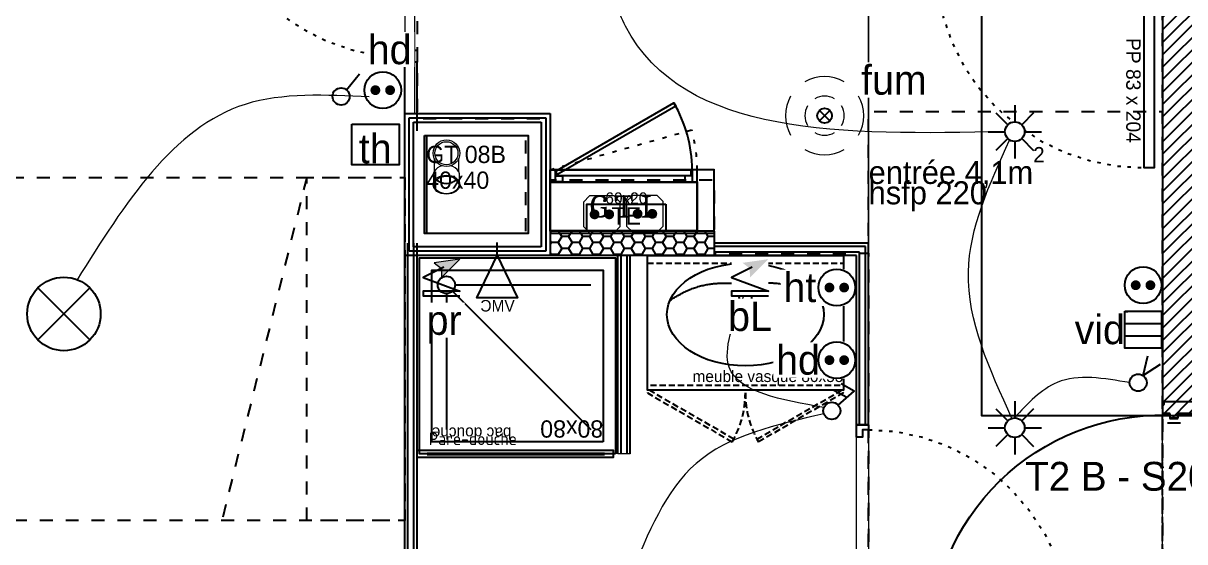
# Model space of a CAD drawing. Header units: centimetres. Extents: x 2648 to 12729, y 1890 to 6224.
# Drawn here: x 8577.8 to 9051.8, y 4193.7 to 4405.4 of the extents above; entities that cross this region are included whole.
import ezdxf
from ezdxf.enums import TextEntityAlignment as Align

# ---------------------------------------------------------------- set-up
doc = ezdxf.new("R2010")
doc.units = ezdxf.units.CM
for name, pattern in [('ISO-03', [1.5, 0.6, -0.9]), ('Style de ligne -1', [0.41664, 0.20828, -0.20836]), ('Style de ligne -11', [0.347222, 0.20828, -0.138942]), ('Style de ligne -13', [0.147638, 0.098425, -0.049213]), ('Style de ligne -18', [0.164042, 0.054681, -0.109361]), ('Style de ligne -5', [0.20828, 0.069425, -0.138855]), ('VW-01', [0.41656, 0.20828, -0.20828])]:
    doc.linetypes.add(name, pattern=pattern)
for name, color, linetype in [('B BATI-équipement-sanitaires', 252, 'Continuous'), ('B faience', 252, 'Style de ligne -11'), ('B Faux plafonds', 9, 'Continuous'), ('B GÈnÈral_Hatch', 252, 'Continuous'), ('B Général', 252, 'Continuous'), ('C ANNOTATIONS-prestations', 252, 'Continuous'), ('C ANNOTATIONS-texte', 252, 'Continuous'), ('C ANNOTATIONS-textes-numérotation gaine', 252, 'ISO-03'), ('D SURFACES-shab', 252, 'Continuous'), ('F REMPLISSAGE-TE', 252, 'Continuous'), ('F REMPLISSAGE-TE_Hatch', 252, 'Continuous'), ('F REMPLISSAGE-vert clair', 252, 'Continuous'), ('F REMPLISSAGE-vert foncé', 252, 'Continuous'), ('prlm-EAU-CHU', 42, 'Continuous'), ('prlm-GT', 242, 'Continuous'), ('prlm-MOD', 64, 'Continuous'), ('prlm-MOD-EL', 190, 'Continuous')]:
    doc.layers.add(name, color=color, linetype=linetype)
for name, color, linetype, lineweight in [('prlm-ELEC-CFA', 1, 'Continuous', 25), ('prlm-ELEC-CFO', 10, 'Continuous', 25), ('prlm-ELEC-SSI', 6, 'Continuous', 25), ('prlm-GAZ', 2, 'Continuous', 25)]:
    doc.layers.add(name, color=color, linetype=linetype, lineweight=lineweight)
doc.styles.add('Eurostile', font='Eurosti.TTF')
doc.styles.add('Eurostile (bold)', font='Eurostib.TTF')
doc.styles.add('prlm-elec-cfa', font='comic.ttf', dxfattribs={"height": 12})
doc.styles.add('prlm-elec-cfo', font='comic.ttf', dxfattribs={"height": 12})
doc.styles.add('prlm-elec-ssi', font='comic.ttf', dxfattribs={"height": 12})
doc.styles.add('prlm-mod', font='cambriaz.ttf', dxfattribs={"height": 18})
doc.styles.get("Standard").update_dxf_attribs({"font": 'isocp.shx', "height": 15})
pattern_1 = [(45, (0, 0), (2.4253472, -2.6458333), [])]
pattern_2 = [(180, (8855.7547, 4561.951), (-4.261364, -2.4603), [2.84091, -5.68182]), (300, (8855.7547, 4561.951), (4.261364, -2.4603), [2.84091, -5.68182]), (240, (8852.9138, 4557.0304), (-9e-09, -4.9206), [2.84091, -5.68182])]

# ---------------------------------------------------------------- blocks, each defined once
blk = doc.blocks.new('B 80.PP 93_204 PF1_2h mur20')
at = {"layer": 'B GÈnÈral_Hatch', "linetype": 'Continuous'}
h = blk.add_hatch(dxfattribs=at)
h.set_pattern_fill('50_BETON', color=256, style=0, pattern_type=2)
h.set_pattern_definition(pattern_1)
edge = h.paths.add_edge_path()
edge.add_line((-51.6, -8.95), (-50.94, -8.37))
edge.add_line((-50.94, -8.37), (-50.93, -8.36))
edge.add_arc((-50.79, -8.52), 0.2, 48.9909, 131.0091, ccw=False)
edge.add_line((-50.66, -8.36), (-50.65, -8.37))
edge.add_line((-50.65, -8.37), (-50.1, -8.86))
edge.add_line((-50.1, -8.86), (-50.1, -8.86))
edge.add_arc((-50.06, -8.82), 0.05, 228.9909, 270)
edge.add_line((-50.06, -8.87), (-50.06, -8.87))
edge.add_line((-50.06, -8.87), (-46.7, -8.87))
edge.add_line((-46.7, -8.87), (-46.69, -8.87))
edge.add_arc((-46.69, -8.83), 0.0435, 270, 360)
edge.add_line((-46.65, -8.83), (-46.65, 2.7))
edge.add_arc((-46.48, 2.7), 0.174, 90, 180, ccw=False)
edge.add_line((-46.48, 2.87), (-46.45, 2.87))
edge.add_line((-46.45, 2.87), (-44.9, 2.87))
edge.add_line((-44.9, 2.87), (-44.89, 2.87))
edge.add_arc((-44.89, 2.91), 0.0435, 270, 360)
edge.add_line((-44.85, 2.91), (-44.85, 5.96))
edge.add_arc((-44.89, 5.96), 0.0435, 0, 90)
edge.add_line((-44.89, 6), (-44.9, 6))
edge.add_line((-44.9, 6), (-46.45, 6))
edge.add_line((-46.45, 6), (-46.48, 6))
edge.add_arc((-46.48, 6.17), 0.174, 180, 270, ccw=False)
edge.add_line((-46.65, 6.17), (-46.65, 8.83))
edge.add_arc((-46.69, 8.83), 0.0435, 0, 90)
edge.add_line((-46.69, 8.87), (-46.7, 8.87))
edge.add_line((-46.7, 8.87), (-50.06, 8.87))
edge.add_line((-50.06, 8.87), (-50.06, 8.87))
edge.add_arc((-50.06, 8.82), 0.05, 90, 131.0091)
edge.add_line((-50.1, 8.86), (-50.1, 8.86))
edge.add_line((-50.1, 8.86), (-50.65, 8.37))
edge.add_line((-50.65, 8.37), (-50.66, 8.37))
edge.add_arc((-50.79, 8.52), 0.2, 233.0967, 311.0091, ccw=False)
edge.add_line((-50.91, 8.36), (-50.92, 8.36))
edge.add_line((-50.92, 8.36), (-51.44, 8.81))
edge.add_line((-51.44, 8.81), (-51.44, 8.81))
edge.add_line((-51.44, 8.81), (-51.6, 8.95))
edge.add_line((-51.6, 8.95), (-51.6, -8.95))
h = blk.add_hatch(dxfattribs=at)
h.set_pattern_fill('50_BETON', color=256, style=0, pattern_type=2)
h.set_pattern_definition(pattern_1)
edge = h.paths.add_edge_path()
edge.add_line((51.6, -8.95), (50.94, -8.37))
edge.add_line((50.94, -8.37), (50.93, -8.36))
edge.add_arc((50.79, -8.52), 0.2, 48.9909, 131.0091)
edge.add_line((50.66, -8.36), (50.65, -8.37))
edge.add_line((50.65, -8.37), (50.1, -8.86))
edge.add_line((50.1, -8.86), (50.1, -8.86))
edge.add_arc((50.06, -8.82), 0.05, 270, 311.0091, ccw=False)
edge.add_line((50.06, -8.87), (50.06, -8.87))
edge.add_line((50.06, -8.87), (46.7, -8.87))
edge.add_line((46.7, -8.87), (46.69, -8.87))
edge.add_arc((46.69, -8.83), 0.0435, 180, 270, ccw=False)
edge.add_line((46.65, -8.83), (46.65, 2.7))
edge.add_arc((46.48, 2.7), 0.174, 0, 90)
edge.add_line((46.48, 2.87), (46.45, 2.87))
edge.add_line((46.45, 2.87), (44.9, 2.87))
edge.add_line((44.9, 2.87), (44.89, 2.87))
edge.add_arc((44.89, 2.91), 0.0435, 180, 270, ccw=False)
edge.add_line((44.85, 2.91), (44.85, 5.96))
edge.add_arc((44.89, 5.96), 0.0435, 90, 180, ccw=False)
edge.add_line((44.89, 6), (44.9, 6))
edge.add_line((44.9, 6), (46.45, 6))
edge.add_line((46.45, 6), (46.48, 6))
edge.add_arc((46.48, 6.17), 0.174, 270, 360)
edge.add_line((46.65, 6.17), (46.65, 8.83))
edge.add_arc((46.69, 8.83), 0.0435, 90, 180, ccw=False)
edge.add_line((46.69, 8.87), (46.7, 8.87))
edge.add_line((46.7, 8.87), (50.06, 8.87))
edge.add_line((50.06, 8.87), (50.06, 8.87))
edge.add_arc((50.06, 8.82), 0.05, 48.9909, 90, ccw=False)
edge.add_line((50.1, 8.86), (50.1, 8.86))
edge.add_line((50.1, 8.86), (50.65, 8.37))
edge.add_line((50.65, 8.37), (50.66, 8.37))
edge.add_arc((50.79, 8.52), 0.2, 228.9909, 306.9033)
edge.add_line((50.91, 8.36), (50.92, 8.36))
edge.add_line((50.92, 8.36), (51.44, 8.81))
edge.add_line((51.44, 8.81), (51.44, 8.81))
edge.add_line((51.44, 8.81), (51.6, 8.95))
edge.add_line((51.6, 8.95), (51.6, -8.95))
at = {"layer": 'B Général', "linetype": 'Style de ligne -13', "ltscale": 25.4}
for p, q in [((46.7, 9), (-46.7, 9)), ((46.7, -9), (-46.7, -9))]:
    blk.add_line(p, q, dxfattribs=at)
at = {"layer": 'B Général', "linetype": 'Continuous', "flags": 128}
for points in [[(45, 12), (48.5, 12), (48.5, 10), (50, 10), (50.01, 106), (48.51, 106), (48.51, 104), (45.01, 104)], [(0, -20.5), (-14, -41.85), (14, -41.85)]]:
    blk.add_lwpolyline(points, close=True, dxfattribs=at)
for points in [[(-46.5, 8.83), (-46.5, 6.17, 0.414214), (-46.46, 6.13), (-46.45, 6.13), (-44.9, 6.13), (-44.87, 6.13, -0.414214), (-44.7, 5.96), (-44.7, 2.91, -0.414214), (-44.87, 2.74), (-44.9, 2.74), (-46.45, 2.74), (-46.46, 2.74, 0.414214), (-46.5, 2.7), (-46.5, -8.83, -0.414214), (-46.67, -9), (-46.7, -9), (-50.06, -9), (-50.07, -9, -0.18087), (-50.2, -8.95), (-50.2, -8.95), (-50.76, -8.47), (-50.76, -8.46, 0.373975), (-50.83, -8.46), (-50.83, -8.47), (-51.49, -9.04), (-51.6, -8.95), (-50.94, -8.37), (-50.93, -8.36, -0.373975), (-50.66, -8.36), (-50.65, -8.37), (-50.1, -8.86), (-50.1, -8.86, 0.18087), (-50.06, -8.87), (-50.06, -8.87), (-46.7, -8.87), (-46.69, -8.87, 0.414214), (-46.65, -8.83), (-46.65, 2.7, -0.414214), (-46.48, 2.87), (-46.45, 2.87), (-44.9, 2.87), (-44.89, 2.87, 0.414214), (-44.85, 2.91), (-44.85, 5.96, 0.414214), (-44.89, 6), (-44.9, 6), (-46.45, 6), (-46.48, 6, -0.414214), (-46.65, 6.17), (-46.65, 8.83, 0.414214), (-46.69, 8.87), (-46.7, 8.87), (-50.06, 8.87), (-50.06, 8.87, 0.18087), (-50.1, 8.86), (-50.1, 8.86), (-50.65, 8.37), (-50.66, 8.37, -0.353689), (-50.91, 8.36), (-50.92, 8.36), (-51.44, 8.81), (-51.44, 8.81), (-51.6, 8.95), (-51.49, 9.04), (-50.88, 8.51, 0.385556), (-50.77, 8.46), (-50.76, 8.47), (-50.2, 8.95), (-50.2, 8.95, -0.18087), (-50.07, 9), (-50.06, 9), (-46.7, 9), (-46.67, 9, -0.414214)], [(46.5, 8.83), (46.5, 6.17, -0.414214), (46.46, 6.13), (46.45, 6.13), (44.9, 6.13), (44.87, 6.13, 0.414214), (44.7, 5.96), (44.7, 2.91, 0.414214), (44.87, 2.74), (44.9, 2.74), (46.45, 2.74), (46.46, 2.74, -0.414214), (46.5, 2.7), (46.5, -8.83, 0.414214), (46.67, -9), (46.7, -9), (50.06, -9), (50.07, -9, 0.18087), (50.2, -8.95), (50.2, -8.95), (50.76, -8.47), (50.76, -8.46, -0.373975), (50.83, -8.46), (50.83, -8.47), (51.49, -9.04), (51.6, -8.95), (50.94, -8.37), (50.93, -8.36, 0.373975), (50.66, -8.36), (50.65, -8.37), (50.1, -8.86), (50.1, -8.86, -0.18087), (50.06, -8.87), (50.06, -8.87), (46.7, -8.87), (46.69, -8.87, -0.414214), (46.65, -8.83), (46.65, 2.7, 0.414214), (46.48, 2.87), (46.45, 2.87), (44.9, 2.87), (44.89, 2.87, -0.414214), (44.85, 2.91), (44.85, 5.96, -0.414214), (44.89, 6), (44.9, 6), (46.45, 6), (46.48, 6, 0.414214), (46.65, 6.17), (46.65, 8.83, -0.414214), (46.69, 8.87), (46.7, 8.87), (50.06, 8.87), (50.06, 8.87, -0.18087), (50.1, 8.86), (50.1, 8.86), (50.65, 8.37), (50.66, 8.37, 0.353689), (50.91, 8.36), (50.92, 8.36), (51.44, 8.81), (51.44, 8.81), (51.6, 8.95), (51.49, 9.04), (50.88, 8.51, -0.385556), (50.77, 8.46), (50.76, 8.47), (50.2, 8.95), (50.2, 8.95, 0.18087), (50.07, 9), (50.06, 9), (46.7, 9), (46.67, 9, 0.414214)]]:
    blk.add_lwpolyline(points, format="xyb", close=True, dxfattribs=at)
at = {"layer": 'B Général', "linetype": 'Continuous'}
blk.add_circle((48.5, 9.5), 0.5, dxfattribs=at)
blk.add_arc((48.5, 9.5), 94.5, 90, 181.2323, dxfattribs=at)
at = {"layer": 'C ANNOTATIONS-prestations', "insert": (25.17, 12.23), "char_height": 7.059, "attachment_point": 1, "rotation": 90, "line_spacing_factor": 0.894142, "style": 'Eurostile'}
blk.add_mtext('PP 93*204\\PPF 1/2h\\P', dxfattribs=at)
blk = doc.blocks.new('B 80.Groupe-22-1')
at = {"layer": 'B Général', "linetype": 'VW-01', "ltscale": 25.4, "flags": 128}
blk.add_lwpolyline([(8742.48, 4359.56), (8782.79, 4359.56), (8782.79, 4319.59), (8742.48, 4319.59)], close=True, dxfattribs=at)
at = {"layer": 'C ANNOTATIONS-textes-numérotation gaine', "insert": (8742.24, 4355.39), "char_height": 7.059, "width": 56.9358, "attachment_point": 1, "line_spacing_factor": 0.894142, "style": 'Eurostile'}
blk.add_mtext('GT 08B\\P40x40', dxfattribs=at)
blk = doc.blocks.new('xi.pdch')
at = {"layer": 'prlm-MOD', "color": 0, "linetype": 'ByBlock', "lineweight": -2, "ltscale": 50}
blk.add_lwpolyline([(-32.52, -3.22), (-32.52, -0.19), (47.48, -0.19), (47.48, -3.22)], close=True, dxfattribs=at)
at = {"layer": 'prlm-MOD', "color": 0, "linetype": 'ByBlock', "lineweight": 5, "ltscale": 50, "const_width": 1.3}
blk.add_lwpolyline([(-28.4, -1.71), (44.13, -1.71), (44.13, -1.71)], dxfattribs=at)
at = {"layer": 'prlm-MOD', "color": 0, "insert": (-27.71, 7.06), "char_height": 5.1497, "width": 137.3149, "attachment_point": 1}
blk.add_mtext('Pare-douche', dxfattribs=at)
blk = doc.blocks.new('xi.PR')
at = {"layer": 'prlm-ELEC-CFO', "lineweight": 5}
blk.add_hatch(color=0, dxfattribs=at).paths.add_polyline_path([(-3, 6), (-0.1, 3.7), (0, 0), (7.5, 7.5)])
at = {"layer": 'prlm-ELEC-CFO', "color": 0, "lineweight": 5, "flags": 128}
blk.add_lwpolyline([(-3, 6), (-0.1, 3.7), (0, 0), (7.5, 7.5)], close=True, dxfattribs=at)
at = {"layer": 'prlm-ELEC-CFO', "color": 0}
blk.add_lwpolyline([(0.95, 4.23), (-7.5, 0), (7.5, -5.5), (-7.5, -5.5), (-7.5, -7.5), (7.5, -7.5)], dxfattribs=at)
blk = doc.blocks.new('xi.PCGTL')
at = {"layer": 'prlm-ELEC-CFO', "color": 0, "lineweight": 0}
blk.add_lwpolyline([(-7.5, -5), (-5, -7.5), (5, -7.5), (7.5, -5), (7.5, 5), (5, 7.5), (-5, 7.5), (-7.5, 5)], close=True, dxfattribs=at)
at = {"layer": 'prlm-ELEC-CFO', "color": 0, "linetype": 'ByBlock', "lineweight": 5, "const_width": 2}
for points in [[(-4, 0, 1), (-2, 0, 1)], [(2, 0, 1), (4, 0, 1)]]:
    blk.add_lwpolyline(points, format="xyb", close=True, dxfattribs=at)
blk = doc.blocks.new('xi.PC')
at = {"color": 0, "lineweight": 5}
blk.add_wipeout([(-7.5, -7.5), (7.5, -7.5), (7.5, 7.5), (-7.5, 7.5)], dxfattribs=at).dxf.layer = 'prlm-ELEC-CFO'
at = {"layer": 'prlm-ELEC-CFO', "color": 0, "linetype": 'ByBlock', "lineweight": 5, "const_width": 2}
for points in [[(-4, 0, 1), (-2, 0, 1)], [(2, 0, 1), (4, 0, 1)]]:
    blk.add_lwpolyline(points, format="xyb", close=True, dxfattribs=at)
at = {"layer": 'prlm-ELEC-CFO', "color": 0, "linetype": 'ByBlock', "lineweight": -2}
blk.add_circle((0, 0), 7.5, dxfattribs=at)
blk = doc.blocks.new('xi.VID')
at = {"layer": 'prlm-ELEC-CFA', "color": 0, "linetype": 'ByBlock', "lineweight": -2, "flags": 128}
blk.add_lwpolyline([(-7.5, 7.5), (7.5, 7.5), (7.5, -7.5), (-7.5, -7.5)], close=True, dxfattribs=at)
at = {"layer": 'prlm-ELEC-CFA', "color": 0}
for points in [[(-7.5, 2.5), (7.5, 2.5)], [(-7.5, -2.5), (7.5, -2.5)]]:
    blk.add_lwpolyline(points, dxfattribs=at)
blk = doc.blocks.new('xi.FUM')
at = {"color": 0}
blk.add_wipeout([(-10.61, -10.61), (-15, 0), (-10.61, 10.61), (0, 15), (10.61, 10.61), (15, 0), (10.61, -10.61), (0, -15)], dxfattribs=at).dxf.layer = 'prlm-ELEC-SSI'
at = {"layer": 'prlm-ELEC-SSI', "color": 0}
for points in [[(-2.12, 2.12), (2.12, -2.12)], [(2.12, 2.12), (-2.12, -2.12)]]:
    blk.add_lwpolyline(points, dxfattribs=at)
blk.add_circle((0, 0), 3, dxfattribs=at)
at = {"layer": 'prlm-ELEC-SSI', "color": 0, "lineweight": 13}
for radius, start, end in [(16, 60, 120), (16, 150, 210), (8, 60, 120), (16, 330, 30), (8, 150, 210), (8, 330, 30), (8, 240, 300), (16, 240, 300)]:
    blk.add_arc((0, 0), radius, start, end, dxfattribs=at)
blk = doc.blocks.new('xi.VV')
at = {"layer": 'prlm-ELEC-CFO', "color": 0}
blk.add_lwpolyline([(6.95, 3.42), (0.01, -1.13), (1.91, 6.95)], dxfattribs=at)
blk.add_circle((-2, -4), 3.5, dxfattribs=at)
blk = doc.blocks.new('xi.SPOT')
at = {"color": 0, "lineweight": 5}
blk.add_wipeout([(-4, 0), (-2.83, -2.83), (0, -4), (2.83, -2.83), (4, 0), (2.83, 2.83), (0, 4), (-2.83, 2.83)], dxfattribs=at).dxf.layer = 'prlm-ELEC-CFO'
at = {"layer": 'prlm-ELEC-CFO', "color": 0, "linetype": 'ByBlock', "lineweight": -2, "flags": 128}
for points in [[(0, 10.88), (0, 4)], [(-7.69, 7.69), (-2.83, 2.83)], [(7.69, 7.69), (2.83, 2.83)], [(-10.88, 0), (-4, 0)], [(4, 0), (10.88, 0)], [(-2.83, -2.83), (-7.69, -7.69)], [(0, -4), (0, -10.88)], [(2.83, -2.83), (7.69, -7.69)]]:
    blk.add_lwpolyline(points, dxfattribs=at)
at = {"layer": 'prlm-ELEC-CFO', "color": 0, "linetype": 'ByBlock', "lineweight": -2}
blk.add_circle((0, 0), 4, dxfattribs=at)
blk = doc.blocks.new('xi.PCHT')
at = {"color": 0, "lineweight": 5}
blk.add_wipeout([(-7.5, -7.5), (7.5, -7.5), (7.5, 7.5), (-7.5, 7.5)], dxfattribs=at).dxf.layer = 'prlm-ELEC-CFO'
at = {"layer": 'prlm-ELEC-CFO', "color": 0, "linetype": 'ByBlock', "lineweight": 5, "const_width": 2}
for points in [[(-4, 0, 1), (-2, 0, 1)], [(2, 0, 1), (4, 0, 1)]]:
    blk.add_lwpolyline(points, format="xyb", close=True, dxfattribs=at)
at = {"layer": 'prlm-ELEC-CFO', "color": 0, "linetype": 'ByBlock', "lineweight": -2}
blk.add_circle((0, 0), 7.5, dxfattribs=at)
blk = doc.blocks.new('xi.PCHD')
at = {"color": 0, "lineweight": 5}
blk.add_wipeout([(-7.5, -7.5), (7.5, -7.5), (7.5, 7.5), (-7.5, 7.5)], dxfattribs=at).dxf.layer = 'prlm-ELEC-CFO'
at = {"layer": 'prlm-ELEC-CFO', "color": 0, "linetype": 'ByBlock', "lineweight": 5, "const_width": 2}
for points in [[(-4, 0, 1), (-2, 0, 1)], [(2, 0, 1), (4, 0, 1)]]:
    blk.add_lwpolyline(points, format="xyb", close=True, dxfattribs=at)
at = {"layer": 'prlm-ELEC-CFO', "color": 0, "linetype": 'ByBlock', "lineweight": -2}
blk.add_circle((0, 0), 7.5, dxfattribs=at)
blk = doc.blocks.new('xi.DA')
at = {"layer": 'prlm-ELEC-CFO', "color": 0}
for points in [[(0.61, -1.67), (7.04, 4.05), (1.81, 7.01)], [(4.05, 1.39), (-1.17, 4.34)]]:
    blk.add_lwpolyline(points, dxfattribs=at)
blk.add_circle((-2, -4), 3.5, dxfattribs=at)
blk = doc.blocks.new('xi.BL')
at = {"color": 0, "lineweight": 5}
blk.add_wipeout([(-7.5, -7.5), (7.5, -7.5), (7.5, 7.5), (-7.5, 7.5)], dxfattribs=at).dxf.layer = 'prlm-ELEC-CFO'
at = {"layer": 'prlm-ELEC-CFO', "lineweight": 5}
blk.add_hatch(color=0, dxfattribs=at).paths.add_polyline_path([(-3, 6), (-0.1, 3.7), (0, 0), (7.5, 7.5)])
at = {"layer": 'prlm-ELEC-CFO', "color": 0}
blk.add_lwpolyline([(0.95, 4.23), (-7.5, 0), (7.5, -5.5), (-7.5, -5.5), (-7.5, -7.5), (7.5, -7.5)], dxfattribs=at)
blk = doc.blocks.new('xi.PTCE')
at = {"layer": 'prlm-ELEC-CFO', "color": 0}
for points in [[(-10.61, 10.61), (10.61, -10.61)], [(10.61, 10.61), (-10.61, -10.61)]]:
    blk.add_lwpolyline(points, dxfattribs=at)
at = {"layer": 'prlm-ELEC-CFO', "color": 0, "linetype": 'ByBlock'}
blk.add_circle((0, 0), 15, dxfattribs=at)
blk = doc.blocks.new('xi.gtl')
at = {"layer": 'prlm-MOD-EL', "color": 0}
for points in [[(2.8, 22.99), (2.02, 24.35), (50.51, 52.34), (51.28, 50.98)], [(0, 25), (2.02, 25), (2.02, 20), (0, 20)], [(60, 25), (57.98, 25), (57.98, 20), (60, 20)], [(0, 20), (60, 20), (60, 0), (0, 0)]]:
    blk.add_lwpolyline(points, close=True, dxfattribs=at)
blk.add_arc((2.02, 24.35), 55.99, 0.6678, 30, dxfattribs=at)
at = {"layer": 'prlm-MOD-EL', "color": 0, "style": 'prlm-mod', "flags": 8}
blk.add_attdef('GTL', text='', height=9, dxfattribs=at).set_placement((30, 10), align=Align.MIDDLE_CENTER)
blk = doc.blocks.new('xi.cee1')
at = {"layer": 'prlm-EAU-CHU', "color": 0, "lineweight": 13}
for p, q in [((7.43, 5), (2.17, 5)), ((12.09, 5.34), (8.77, 5.34)), ((2.17, -5), (7.43, -5)), ((8.77, -5.34), (12.09, -5.34))]:
    blk.add_line(p, q, dxfattribs=at)
for radius in [5.45, 4.69]:
    blk.add_circle((0, 0), radius, dxfattribs=at)
for centre, radius, start, end in [((10.09, 0.78), 4.99, 122.4397, 169.5051), ((8.79, 2.49), 2.86, 90.508, 118.9381), ((6.35, 0), 5.87, 317.8112, 42.1667), ((6.14, 0), 6.3, 318.9248, 41.0752), ((10.09, -0.78), 4.99, 190.4949, 237.5603), ((8.79, -2.49), 2.86, 241.0619, 269.492)]:
    blk.add_arc(centre, radius, start, end, dxfattribs=at)
for centre, major_axis, ratio in [((12.84, 0), (0, -5.44), 0.708306), ((12.94, 0), (0, -5.05), 0.707331)]:
    blk.add_ellipse(centre, major_axis=major_axis, ratio=ratio, dxfattribs=at)
blk = doc.blocks.new('xi.SA')
at = {"layer": 'prlm-ELEC-CFO', "color": 0}
blk.add_lwpolyline([(0.2, -1.28), (5.5, 5.28)], dxfattribs=at)
blk.add_circle((-2, -4), 3.5, dxfattribs=at)
blk = doc.blocks.new('B 80.PP 80')
at = {"layer": 'B Général', "flags": 128}
blk.add_lwpolyline([(-43, 2.5), (-43, 85.5), (-39, 85.5), (-39, 2.5)], close=True, dxfattribs=at)
at = {"layer": 'B Général', "linetype": 'Style de ligne -18', "ltscale": 25.4, "flags": 128}
blk.add_lwpolyline([(46, 2.5), (45.27, 13.33), (43.1, 23.98), (39.53, 34.26), (34.61, 44), (28.44, 53.03), (21.1, 61.19), (12.74, 68.35), (3.5, 74.38), (-6.47, 79.18), (-17, 82.67), (-27.91, 84.79), (-39, 85.5)], dxfattribs=at)
at = {"layer": 'B Général', "linetype": 'Continuous', "flags": 128}
for points in [[(-45, 2.5), (-43, 2.5), (-43, 0), (-40, 0), (-40, -2.5), (-45, -2.5)], [(48, 2.5), (46, 2.5), (46, 0), (43, 0), (43, -2.5), (48, -2.5), (48, -2.5), (48, -2.5), (48, 1.79), (48, 1.79)]]:
    blk.add_lwpolyline(points, close=True, dxfattribs=at)
at = {"layer": 'C ANNOTATIONS-prestations', "insert": (-37.5, 32.5), "char_height": 5.8825, "attachment_point": 1, "rotation": 90, "line_spacing_factor": 0.894142, "style": 'Eurostile'}
blk.add_mtext('PP 83 x 204', dxfattribs=at)
blk = doc.blocks.new('B 80.Groupe-4-1')
at = {"layer": 'B Général', "linetype": 'Continuous'}
for centre, major_axis, ratio in [((0, -24.07), (32, 0), 0.65625), ((0, -6.97), (1.5, 0), 1), ((0, -17.15), (2.5, 0), 1)]:
    blk.add_ellipse(centre, major_axis=major_axis, ratio=ratio, dxfattribs=at)
for points in [[(-30.82, -18.37), (-20.7, -11.37), (-9.74, -11.32), (-4.71, -11.3), (0, -11.3)], [(30.82, -18.37), (20.7, -11.37), (9.74, -11.32), (4.71, -11.3), (0, -11.3)]]:
    blk.add_open_spline(points, degree=2, knots=[0, 0, 0, 1, 1, 2, 2, 2], dxfattribs=at)
blk.add_open_spline([(-30.45, -17.59), (-30.5, -17.61), (-30.55, -17.64)], degree=2, dxfattribs=at)
blk = doc.blocks.new('B 80.meuble vasque 80x60')
at = {"layer": 'B BATI-équipement-sanitaires', "linetype": 'Style de ligne -13', "ltscale": 25.4, "flags": 128}
for points in [[(-40, -3.07), (40, -3.07), (40, -53.07), (-40, -53.07)], [(-40, -56.07), (-5.36, -76.07), (-4.71, -74.94), (-39.35, -54.94)], [(40, -56.07), (5.36, -76.07), (4.71, -74.94), (39.35, -54.94)]]:
    blk.add_lwpolyline(points, close=True, dxfattribs=at)
at = {"layer": 'B BATI-équipement-sanitaires', "linetype": 'Style de ligne -13', "ltscale": 25.4}
for centre, start, end in [((-40, -56.07), 330, 0), ((40, -56.07), 180, 210)]:
    blk.add_arc(centre, 40, start, end, dxfattribs=at)
at = {"layer": 'B Général', "flags": 128}
blk.add_lwpolyline([(-40, 0), (40, 0), (40, -55), (-40, -55)], close=True, dxfattribs=at)
at = {"layer": 'B Général'}
blk.add_blockref('B 80.Groupe-4-1', (0, 0), dxfattribs=at)
at = {"layer": 'C ANNOTATIONS-prestations', "insert": (40, -53.07), "char_height": 4.706, "width": 80, "attachment_point": 9, "line_spacing_factor": 0.894142, "style": 'Eurostile'}
blk.add_mtext('meuble vasque 80x55', dxfattribs=at)
blk = doc.blocks.new('B 80.Groupe-5-1')
at = {"layer": 'B Général', "flags": 128}
for points in [[(-31.46, -5.77), (-31.46, -0.77), (-28.96, -0.77), (-28.96, -3.27), (-26.46, -3.27), (-26.46, -5.77)], [(26.04, -0.77), (26.04, -3.27), (-28.96, -3.27), (-28.96, -0.77)], [(28.54, -5.77), (28.54, -0.77), (26.04, -0.77), (26.04, -3.27), (23.54, -3.27), (23.54, -5.77)]]:
    blk.add_lwpolyline(points, close=True, dxfattribs=at)
blk = doc.blocks.new('B 80.TE')
at = {"layer": 'B Général', "linetype": 'Style de ligne -5', "ltscale": 25.4}
blk.add_line((-31.46, -0.77), (26.39, 15.56), dxfattribs=at)
at = {"layer": 'B Général', "flags": 128}
for points in [[(28.54, -5.77), (28.54, -25.77), (-31.46, -25.77), (-31.46, -5.77)], [(15.79, -14.77), (15.79, -25.77), (-16.46, -25.77), (-16.46, -14.77)]]:
    blk.add_lwpolyline(points, close=True, dxfattribs=at)
at = {"layer": 'B Général', "linetype": 'Style de ligne -5', "ltscale": 25.4}
blk.add_arc((-34.54, -0.77), 63.08, 359.9968, 14.9984, dxfattribs=at)
at = {"layer": 'B Général'}
blk.add_blockref('B 80.Groupe-5-1', (0, 0), dxfattribs=at)
at = {"layer": 'B Général', "insert": (-0.34, -16.07), "char_height": 7.059, "width": 32.25, "attachment_point": 2, "line_spacing_factor": 0.894142, "style": 'Eurostile'}
blk.add_mtext('TE ', dxfattribs=at)
at = {"layer": 'C ANNOTATIONS-prestations', "insert": (-0.34, -14.77), "char_height": 4.706, "width": 32.25, "attachment_point": 8, "line_spacing_factor": 0.894142, "style": 'Eurostile'}
blk.add_mtext('60x20', dxfattribs=at)
blk = doc.blocks.new('B 80.VMC')
at = {"layer": 'B Général', "linetype": 'Style de ligne -1', "ltscale": 25.4}
blk.add_line((0, 10.77), (0, 17), dxfattribs=at)
at = {"layer": 'B Général', "linetype": 'Continuous', "flags": 128}
blk.add_lwpolyline([(0, 10.77), (-8.34, -6.52), (8.34, -6.52)], close=True, dxfattribs=at)
at = {"layer": 'C ANNOTATIONS-prestations', "insert": (-7.15, -7.39), "char_height": 4.706, "attachment_point": 1, "line_spacing_factor": 0.894142, "style": 'Eurostile'}
blk.add_mtext('VMC', dxfattribs=at)
blk = doc.blocks.new('B 80.Bac douche 80.80')
at = {"layer": 'B faience', "lineweight": 18, "flags": 128}
blk.add_lwpolyline([(-41, -40), (40, -40), (40, 41)], dxfattribs=at)
at = {"layer": 'B Général', "linetype": 'Continuous'}
for p, q in [((25.5, -25.5), (-31, 31)), ((28, -24.46), (28, 31)), ((24.46, -28), (-31, -28))]:
    blk.add_line(p, q, dxfattribs=at)
at = {"layer": 'B Général', "linetype": 'Continuous', "flags": 128}
for points in [[(-41, 41), (39, 41), (39, -39), (-41, -39)], [(-36, 36), (34, 36), (34, -34), (-36, -34)]]:
    blk.add_lwpolyline(points, close=True, dxfattribs=at)
at = {"layer": 'B Général', "linetype": 'Continuous'}
blk.add_circle((28, -28), 3.54, dxfattribs=at)
at = {"layer": 'B Général', "insert": (-36, 30.76), "char_height": 7.059, "width": 35, "attachment_point": 4, "line_spacing_factor": 0.894142, "style": 'Eurostile'}
blk.add_mtext('80x80', dxfattribs=at)
at = {"layer": 'C ANNOTATIONS-prestations', "insert": (34, 32.51), "char_height": 4.706, "width": 70, "attachment_point": 6, "line_spacing_factor": 0.894142, "style": 'Eurostile'}
blk.add_mtext('bac douche ', dxfattribs=at)
blk = doc.blocks.new('B 80.Groupe-18-1')
at = {"layer": 'B Général', "linetype": 'VW-01', "ltscale": 25.4}
blk.add_line((70, -99.99), (-70, -65.35), dxfattribs=at)
at = {"layer": 'B Général', "linetype": 'VW-01', "ltscale": 25.4, "flags": 128}
for points in [[(-70, 50), (70, 50), (70, -140), (-70, -140)], [(-70, -99.99), (70, -99.99), (70, -140), (-70, -140)]]:
    blk.add_lwpolyline(points, close=True, dxfattribs=at)

msp = doc.modelspace()

# ---------------------------------------------------------------- hatches: boundary and pattern name
at = {"layer": 'B GÈnÈral_Hatch', "linetype": 'Continuous'}
h = msp.add_hatch(dxfattribs=at)
h.set_pattern_fill('50_BETON', color=256, style=0, pattern_type=2)
h.set_pattern_definition(pattern_1)
h.paths.add_polyline_path([(9060.796, 5118.341), (9042.796, 5118.341), (9042.796, 4251.003), (9060.796, 4251.003)])
h = msp.add_hatch(dxfattribs=at)
h.set_pattern_fill('PSE', color=256, angle=180, style=0, pattern_type=2)
h.set_pattern_definition(pattern_2)
h.paths.add_polyline_path([(8859.791, 4320.586), (8859.791, 4310.586), (8792.791, 4310.586), (8792.791, 4320.586)])
at = {"layer": 'F REMPLISSAGE-TE_Hatch', "linetype": 'Continuous'}
h = msp.add_hatch(dxfattribs=at)
h.set_pattern_fill('PSE', color=256, angle=180, style=0, pattern_type=2)
h.set_pattern_definition(pattern_2)
h.paths.add_polyline_path([(8859.791, 4319.586), (8859.791, 4320.586), (8792.791, 4320.586), (8792.791, 4319.586)])
h = msp.add_hatch(dxfattribs=at)
h.set_pattern_fill('PSE', color=256, angle=180, style=0, pattern_type=2)
h.set_pattern_definition(pattern_2)
h.paths.add_polyline_path([(8859.791, 4310.586), (8859.791, 4319.586), (8792.791, 4319.586), (8792.791, 4310.586)])

# ---------------------------------------------------------------- linework, layer by layer
at = {"layer": 'B Faux plafonds', "linetype": 'VW-01', "ltscale": 25.4, "flags": 128}
msp.add_lwpolyline([(8768.638, 4492.463), (8768.638, 4492.464), (8738.482, 4492.464), (8738.485, 4366.458), (8792.791, 4366.458), (8792.791, 4341.48), (8859.791, 4341.48), (8859.791, 4311.474), (8922.796, 4311.474), (8922.796, 4082.48), (9042.796, 4082.48), (9042.796, 4563.086), (8897.795, 4563.086), (8897.792, 4492.463)], close=True, dxfattribs=at)
at = {"layer": 'B Général', "linetype": 'Continuous', "lineweight": 18}
msp.add_line((9042.796, 5118.341), (9042.796, 4251.003), dxfattribs=at)
at = {"layer": 'B Général', "linetype": 'Continuous'}
for p, q in [((9042.796, 5118.341), (9042.796, 4251.003)), ((8733.485, 4361.458), (8733.485, 4389.461)), ((8738.485, 4389.461), (8733.485, 4389.461)), ((8733.485, 4361.458), (8733.485, 4389.461)), ((8738.485, 4361.458), (8738.485, 4389.461)), ((8738.485, 4361.458), (8738.485, 4389.461)), ((8733.485, 4310.586), (8733.485, 4368.565)), ((8733.485, 4368.565), (8792.791, 4368.565)), ((8792.791, 4368.565), (8792.791, 4310.586)), ((8742.485, 4319.586), (8742.485, 4359.565)), ((8742.485, 4359.565), (8783.791, 4359.565)), ((8783.791, 4359.565), (8783.791, 4319.586)), ((8859.791, 4345.586), (8852.791, 4345.586)), ((8852.791, 4320.586), (8852.791, 4345.586)), ((8859.791, 4320.586), (8859.791, 4345.586)), ((8783.791, 4319.586), (8742.485, 4319.586)), ((8792.791, 4320.586), (8792.791, 4310.586)), ((8859.791, 4320.586), (8792.791, 4320.586)), ((8859.791, 4320.586), (8859.791, 4310.586)), ((8733.485, 4082.48), (8733.485, 4315.586)), ((8738.485, 4082.48), (8738.485, 4315.586)), ((8922.796, 4315.586), (8859.791, 4315.586)), ((8922.796, 4241.48), (8922.796, 4315.586)), ((8792.791, 4310.586), (8733.485, 4310.586)), ((8859.791, 4310.586), (8792.791, 4310.586)), ((8820.485, 4229.586), (8820.485, 4310.586)), ((8825.485, 4229.586), (8825.485, 4310.586)), ((8917.796, 4310.586), (8859.791, 4310.586)), ((8917.796, 4241.48), (8917.796, 4310.586)), ((9042.796, 4251.003), (9060.796, 4251.003)), ((8922.796, 4241.48), (8917.796, 4241.48))]:
    msp.add_line(p, q, dxfattribs=at)
at = {"layer": 'B Général', "linetype": 'VW-01', "ltscale": 25.4, "flags": 128}
msp.add_lwpolyline([(8922.796, 4149.389), (8922.796, 4369.389), (9042.796, 4369.389), (9042.796, 4149.389)], close=True, dxfattribs=at)
at = {"layer": 'C ANNOTATIONS-prestations', "linetype": 'VW-01', "ltscale": 25.4}
msp.add_line((9071.23, 4242.208), (9042.796, 4242.208), dxfattribs=at)
at = {"layer": 'D SURFACES-shab', "lineweight": 18, "flags": 128}
for points in [[(8452.485, 4492.443), (8733.485, 4492.443), (8733.485, 4082.48), (8452.485, 4082.48)], [(8892.789, 4429.5), (8892.792, 4492.461), (8737.485, 4492.461), (8737.485, 4368.565), (8792.791, 4368.565), (8792.791, 4345.783), (8859.791, 4345.783), (8859.791, 4315.783), (8922.796, 4315.783), (8922.794, 4429.5)], [(8922.796, 4082.48), (9042.796, 4082.48), (9042.796, 4429.5), (8922.796, 4429.5)], [(8738.46, 4310.586), (8738.46, 4082.48), (8917.796, 4082.48), (8917.796, 4310.586), (8825.435, 4310.586), (8825.435, 4229.586), (8820.435, 4229.586), (8820.435, 4310.586)]]:
    msp.add_lwpolyline(points, close=True, dxfattribs=at)
at = {"layer": 'F REMPLISSAGE-TE', "linetype": 'Continuous'}
msp.add_line((8859.791, 4319.586), (8792.791, 4319.586), dxfattribs=at)
at = {"layer": 'F REMPLISSAGE-vert clair'}
for p, q in [((8735.285, 4312.386), (8735.285, 4366.765)), ((8735.285, 4366.765), (8790.991, 4366.765)), ((8790.991, 4366.765), (8790.991, 4312.386)), ((8737.085, 4314.186), (8737.085, 4364.965)), ((8737.085, 4364.965), (8789.191, 4364.965)), ((8789.191, 4364.965), (8789.191, 4314.186)), ((8734.785, 4082.48), (8734.785, 4315.586)), ((8789.191, 4314.186), (8737.085, 4314.186)), ((8737.185, 4082.48), (8737.185, 4315.586)), ((8921.496, 4314.286), (8859.791, 4314.286)), ((8921.496, 4241.48), (8921.496, 4314.286)), ((8790.991, 4312.386), (8735.285, 4312.386)), ((8821.785, 4229.586), (8821.785, 4310.586)), ((8824.185, 4229.586), (8824.185, 4310.586)), ((8919.096, 4311.886), (8859.791, 4311.886)), ((8919.096, 4241.48), (8919.096, 4311.886))]:
    msp.add_line(p, q, dxfattribs=at)
at = {"layer": 'F REMPLISSAGE-vert clair', "linetype": 'Continuous'}
for p, q in [((8742.485, 4319.586), (8742.485, 4359.565)), ((8742.485, 4359.565), (8783.791, 4359.565)), ((8783.791, 4359.565), (8783.791, 4319.586)), ((8783.791, 4319.586), (8742.485, 4319.586))]:
    msp.add_line(p, q, dxfattribs=at)
at = {"layer": 'F REMPLISSAGE-vert foncé', "linetype": 'Continuous'}
for p, q in [((8733.485, 4310.586), (8733.485, 4368.565)), ((8733.485, 4368.565), (8792.791, 4368.565)), ((8792.791, 4368.565), (8792.791, 4310.586)), ((8733.485, 4082.48), (8733.485, 4315.586)), ((8738.485, 4082.48), (8738.485, 4315.586)), ((8922.796, 4315.586), (8859.791, 4315.586)), ((8922.796, 4241.48), (8922.796, 4315.586)), ((8792.791, 4310.586), (8733.485, 4310.586)), ((8820.485, 4229.586), (8820.485, 4310.586)), ((8825.485, 4229.586), (8825.485, 4310.586)), ((8917.796, 4310.586), (8859.791, 4310.586)), ((8917.796, 4241.48), (8917.796, 4310.586))]:
    msp.add_line(p, q, dxfattribs=at)
at = {"layer": 'F REMPLISSAGE-vert foncé'}
for p, q in [((8735.285, 4312.386), (8735.285, 4366.765)), ((8735.285, 4366.765), (8790.991, 4366.765)), ((8790.991, 4366.765), (8790.991, 4312.386)), ((8734.785, 4082.48), (8734.785, 4315.586)), ((8737.185, 4082.48), (8737.185, 4315.586)), ((8921.496, 4314.286), (8859.791, 4314.286)), ((8921.496, 4241.48), (8921.496, 4314.286)), ((8790.991, 4312.386), (8735.285, 4312.386)), ((8821.785, 4229.586), (8821.785, 4310.586)), ((8824.185, 4229.586), (8824.185, 4310.586)), ((8919.096, 4311.886), (8859.791, 4311.886)), ((8919.096, 4241.48), (8919.096, 4311.886))]:
    msp.add_line(p, q, dxfattribs=at)
at = {"layer": 'prlm-ELEC-CFO', "lineweight": 13}
for points in [[(8981.305, 4244.117), (8963.509, 4303.771), (8980.352, 4357.721)], [(9029.296, 4258.684), (8999.798, 4258.786), (8982.298, 4244.281)], [(8904.533, 4245.913), (8852.417, 4225.707), (8825.691, 4179.826)]]:
    msp.add_spline(points, degree=3, dxfattribs=at)
at = {"layer": 'prlm-GT'}
msp.add_lwpolyline([(8741.485, 4359.565), (8783.791, 4359.565), (8783.791, 4319.586), (8741.485, 4319.586)], close=True, dxfattribs=at)

# ---------------------------------------------------------------- block references
at = {"layer": 'B Général', "xscale": -1}
for name, p, rotation in [('B 80.PP 80', (8735.985, 4437.461), 90), ('B 80.PP 93_204 PF1_2h mur20', (9051.796, 4199.403), 90.00000000333495), ('B 80.PP 80', (8920.296, 4193.48), 270)]:
    msp.add_blockref(name, p, dxfattribs=dict(at, rotation=rotation))
at = {"layer": 'B Général'}
for name, p, rotation in [('B 80.PP 80', (8996.296, 4431.892), 180.0035750570779), ('B 80.Groupe-18-1', (8593.485, 4272.48), 90), ('B 80.Bac douche 80.80', (8778.485, 4270.586), 180), ('B 80.meuble vasque 80x60', (8872.485, 4310.586), 359.9999999666364)]:
    msp.add_blockref(name, p, dxfattribs=dict(at, rotation=rotation))
msp.add_blockref('B 80.TE', (8824.253, 4346.357), dxfattribs=at)
at = {"layer": 'B Général', "xscale": -1}
msp.add_blockref('B 80.VMC', (8771.2, 4299.815), dxfattribs=at)
at = {"layer": 'C ANNOTATIONS-textes-numérotation gaine'}
msp.add_blockref('B 80.Groupe-22-1', (0, 0), dxfattribs=at)
at = {"layer": 'prlm-EAU-CHU', "ltscale": 50, "rotation": 270}
msp.add_blockref('xi.cee1', (8750.481, 4352.335), dxfattribs=at)
at = {"layer": 'prlm-ELEC-CFO'}
for name, p in [('xi.PCGTL', (8813.937, 4327.375)), ('xi.PCGTL', (8831.508, 4327.595)), ('xi.PR', (8748.517, 4301.576)), ('xi.PTCE', (8594.367, 4286.731)), ('xi.VV', (9034.796, 4262.672))]:
    msp.add_blockref(name, p, dxfattribs=at)
at = {"layer": 'prlm-MOD'}
msp.add_blockref('xi.pdch', (8771, 4231.291), dxfattribs=at)
at = {"layer": 'prlm-MOD-EL', "ltscale": 50}
msp.add_blockref('xi.gtl', (8792.791, 4320.586), dxfattribs=at).add_auto_attribs({'GTL': 'G T L'})

# ---------------------------------------------------------------- texts
at = {"layer": 'C ANNOTATIONS-prestations', "insert": (8922.796, 4340.885), "char_height": 9.412, "width": 106.0944, "attachment_point": 1, "line_spacing_factor": 0.894142, "style": 'Eurostile'}
msp.add_mtext('hsfp 220', dxfattribs=at)
at = {"layer": 'C ANNOTATIONS-texte', "insert": (8922.796, 4354.855), "char_height": 9.412, "width": 106.0944, "attachment_point": 1, "line_spacing_factor": 0.894142, "style": 'Eurostile'}
msp.add_mtext('entrée 4,1m{\\H0.6667x;\\S2^ ;}', dxfattribs=at)
at = {"layer": 'C ANNOTATIONS-texte', "lineweight": 30, "insert": (8986.705, 4226.34), "char_height": 11.765, "width": 146.95926, "attachment_point": 1, "line_spacing_factor": 0.894142, "style": 'Eurostile (bold)'}
msp.add_mtext('T2{\\fEurostile|b0|i0|c0|p0; }B {\\fEurostile|b0|i0|c0|p0;- S204}', dxfattribs=at)

# ---------------------------------------------------------------- next in the draw order: block references
at = {"layer": 'prlm-ELEC-CFO'}
for name, p in [('xi.PC', (9034.796, 4298.453)), ('xi.SPOT', (8982.449, 4240.284))]:
    msp.add_blockref(name, p, dxfattribs=at)

# ---------------------------------------------------------------- next in the draw order: texts
at = {"layer": 'prlm-ELEC-CFA', "lineweight": 20, "insert": (9017.132, 4280.312), "char_height": 12, "attachment_point": 5, "line_spacing_factor": 0.8, "style": 'prlm-elec-cfa', "bg_fill": 3, "box_fill_scale": 1.1, "bg_fill_color": 256, "bg_fill_transparency": 0}
msp.add_mtext('vid', dxfattribs=at)
at = {"layer": 'prlm-ELEC-CFO', "lineweight": 20, "char_height": 12, "attachment_point": 5, "line_spacing_factor": 0.8, "style": 'prlm-elec-cfo', "bg_fill": 3, "box_fill_scale": 1.1, "bg_fill_color": 256, "bg_fill_transparency": 0}
for s, insert in [('hd', (8727.32, 4394.589)), ('ht', (8894.72, 4297.497)), ('pr', (8749.547, 4282.388)), ('hd', (8893.964, 4267.878))]:
    msp.add_mtext(s, dxfattribs=dict(at, insert=insert))
at = {"layer": 'prlm-ELEC-SSI', "lineweight": 20, "insert": (8933.112, 4382.157), "char_height": 12, "attachment_point": 5, "line_spacing_factor": 0.8, "style": 'prlm-elec-ssi', "bg_fill": 3, "box_fill_scale": 1.1, "bg_fill_color": 256, "bg_fill_transparency": 0}
msp.add_mtext('fum', dxfattribs=at)

# ---------------------------------------------------------------- next in the draw order: block references
at = {"layer": 'prlm-ELEC-CFA'}
msp.add_blockref('xi.VID', (9034.796, 4280.312), dxfattribs=at)
at = {"layer": 'prlm-ELEC-CFO'}
for name, p in [('xi.PCHD', (8724.485, 4378.067)), ('xi.PCHT', (8909.796, 4297.497)), ('xi.PCHD', (8909.796, 4267.878))]:
    msp.add_blockref(name, p, dxfattribs=at)
at = {"layer": 'prlm-ELEC-SSI'}
msp.add_blockref('xi.FUM', (8904.824, 4367.662), dxfattribs=at)

# ---------------------------------------------------------------- next in the draw order: linework, layer by layer
at = {"layer": 'prlm-ELEC-CFO', "lineweight": 13}
for points in [[(8978.449, 4361.127), (8823.556, 4404.211), (8815.664, 4423.675)], [(8718.991, 4375.3), (8668.395, 4372.279), (8599.737, 4300.689)], [(8904.576, 4248.548), (8865.891, 4265.013), (8871.898, 4294.086)]]:
    msp.add_spline(points, degree=3, dxfattribs=at)

# ---------------------------------------------------------------- next in the draw order: block references
at = {"layer": 'prlm-ELEC-CFO'}
for name, p in [('xi.SA', (8709.485, 4379.509)), ('xi.DA', (8909.796, 4251.178))]:
    msp.add_blockref(name, p, dxfattribs=at)

# ---------------------------------------------------------------- next in the draw order: block references
msp.add_blockref('xi.SPOT', (8982.449, 4361.127), dxfattribs=at)

# ---------------------------------------------------------------- next in the draw order: texts
at = {"layer": 'prlm-ELEC-CFO', "lineweight": 20, "char_height": 12, "attachment_point": 5, "line_spacing_factor": 0.8, "bg_fill": 3, "box_fill_scale": 1.1, "bg_fill_color": 256, "bg_fill_transparency": 0}
for s, insert, style in [('th', (8721.439, 4354.165), 'prlm-elec-cfa'), ('bL', (8874.366, 4285.703), 'prlm-elec-cfo')]:
    msp.add_mtext(s, dxfattribs=dict(at, insert=insert, style=style))

# ---------------------------------------------------------------- next in the draw order: linework, layer by layer
at = {"layer": 'prlm-ELEC-CFO'}
msp.add_lwpolyline([(8711.905, 4364.255), (8731.215, 4364.255), (8731.215, 4347.578), (8711.905, 4347.578)], close=True, dxfattribs=at)
at = {"layer": 'prlm-GAZ'}
msp.add_lwpolyline([(8968.798, 4558.931), (8968.798, 4245.211), (9314.118, 4245.211), (9382.543, 4085.875)], dxfattribs=at)

# ---------------------------------------------------------------- next in the draw order: block references
at = {"layer": 'prlm-ELEC-CFO'}
msp.add_blockref('xi.BL', (8874.366, 4301.586), dxfattribs=at)

doc.saveas('drawing.dxf')
